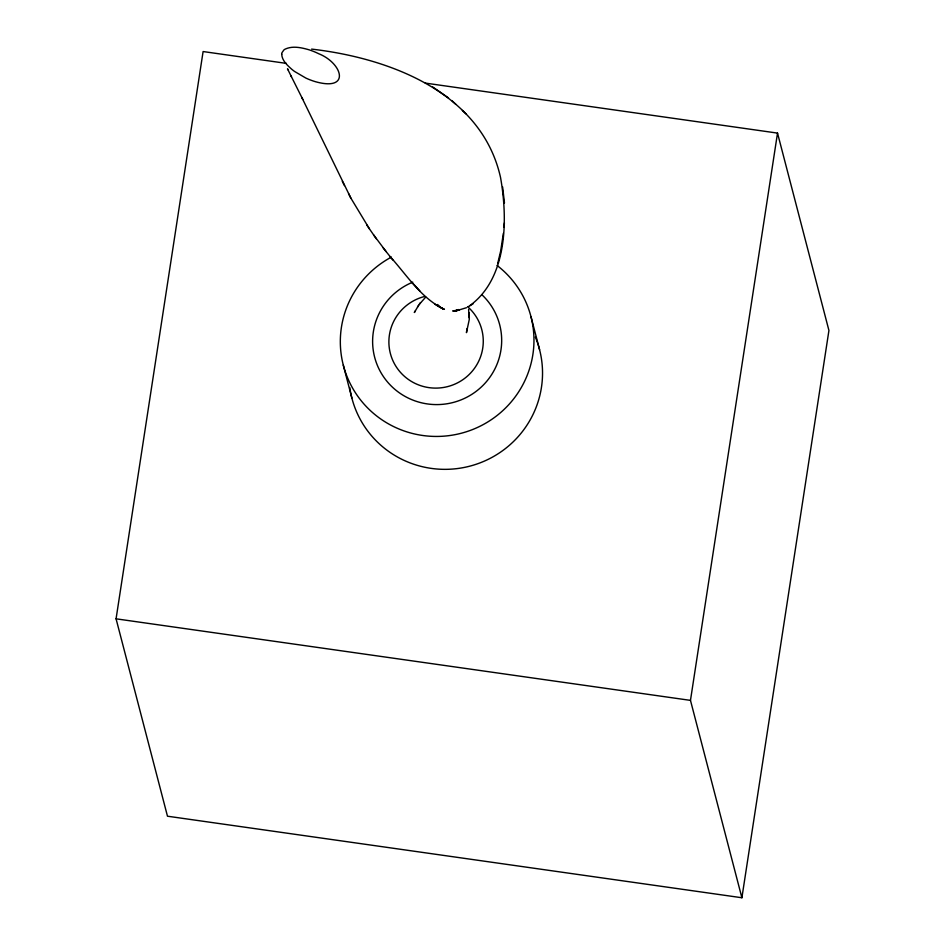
<?xml version="1.0" encoding="UTF-8"?>
<svg xmlns="http://www.w3.org/2000/svg" width="945" height="945" viewBox="0 0 945 945"><rect width="100%" height="100%" fill="white"/><g stroke="black" fill="none" stroke-linecap="round" stroke-linejoin="round"><path stroke-width="1.42" d="M468.602 309.405L469.263 319.54L466.452 332.64L466.984 328.754M468.247 306.759C507.666 279.755 507.997 219.63 500.531 177.459C481.489 92.279 389.104 58.035 311.614 49.105M503.366 233.297L500.696 250.933L497.708 263.383M503.968 227.202L504.406 222.855M425.274 83.089L777.522 133.103L828.93 330.478L741.896 897.75L167.478 816.208L116.07 618.821L203.104 51.55L286.418 63.386M741.896 897.75L690.476 700.375L777.522 133.103M418.623 305.365L414.323 312.511L415.434 310.87M419.438 304.172L425.734 297.096M417.548 306.948L420.49 302.624M469.937 305.696L473.15 303.77M458.561 309.57L455.573 310.917L459.152 309.57L456.6 310.539M466.487 307.704L457.274 310.503M457.912 310.031L452.738 310.999L458.916 310.232M456.931 310.527L454.049 310.893M116.07 618.821L690.476 700.375M443.193 308.779L444.433 309.322L441.362 307.999L442.933 308.684C420.466 297.321 406.527 274.735 390.096 256.567M434.913 304.219L439.59 307.101M448.521 97.949L432.704 86.964M440.405 307.196L437.547 304.514M452.253 100.985L455.773 104.281M462.365 110.459L466.003 113.873M411.961 282.39L419.828 290.895M373.558 234.821L386.127 251.594M383.221 247.98L392.837 259.969M301.809 97.465L350.808 198.025L369.471 228.903M366.625 224.804L376.323 238.801M287.965 69.753L287.504 68.831L291.485 76.84M290.895 75.659L302.802 99.426M342.303 181.322L344.464 185.61M348.587 193.595L350.808 198.025M531.007 316.788L539.583 349.674M343.283 365.077L351.847 397.975M504.465 202.962L502.61 186.909M469.322 317.685L469.11 312.878M535.354 337.058A96.922 95.421 -14.6 0 1 470.787 465.897A96.922 95.421 -14.6 0 1 349.78 387.521M497.011 265.415A96.922 95.421 -14.6 0 1 504.335 409.197A96.922 95.421 -14.6 0 1 358.887 397.762A96.922 95.421 -14.6 0 1 391.372 257.111M481.808 294.639A64.591 63.599 -14.6 0 1 477.06 390.651A64.591 63.599 -14.6 0 1 381.378 373.381A64.591 63.599 -14.6 0 1 412.752 282.177M467.503 306.593A47.238 46.506 -14.6 0 1 464.42 378.567A47.238 46.506 -14.6 0 1 393.51 361.97A47.238 46.506 -14.6 0 1 424.47 296.517M281.716 54.219C282 60.586 287.304 65.299 291.733 69.245A118.704 66.493 -87.6 0 0 294.58 71.466L305.896 78.092A208.243 116.648 -87.6 0 0 315.559 81.731C350.843 91.594 342.704 63.256 318.701 53.723A208.869 116.991 -87.6 0 0 309.216 49.849C301.597 47.652 292.82 45.596 285.248 49.081A16.455 9.214 -87.6 0 0 283.843 50.014L282 52.66A3.508 1.961 -87.6 0 0 281.716 54.219M442.603 308.625L440.098 307.113L442.603 308.625"/></g></svg>
